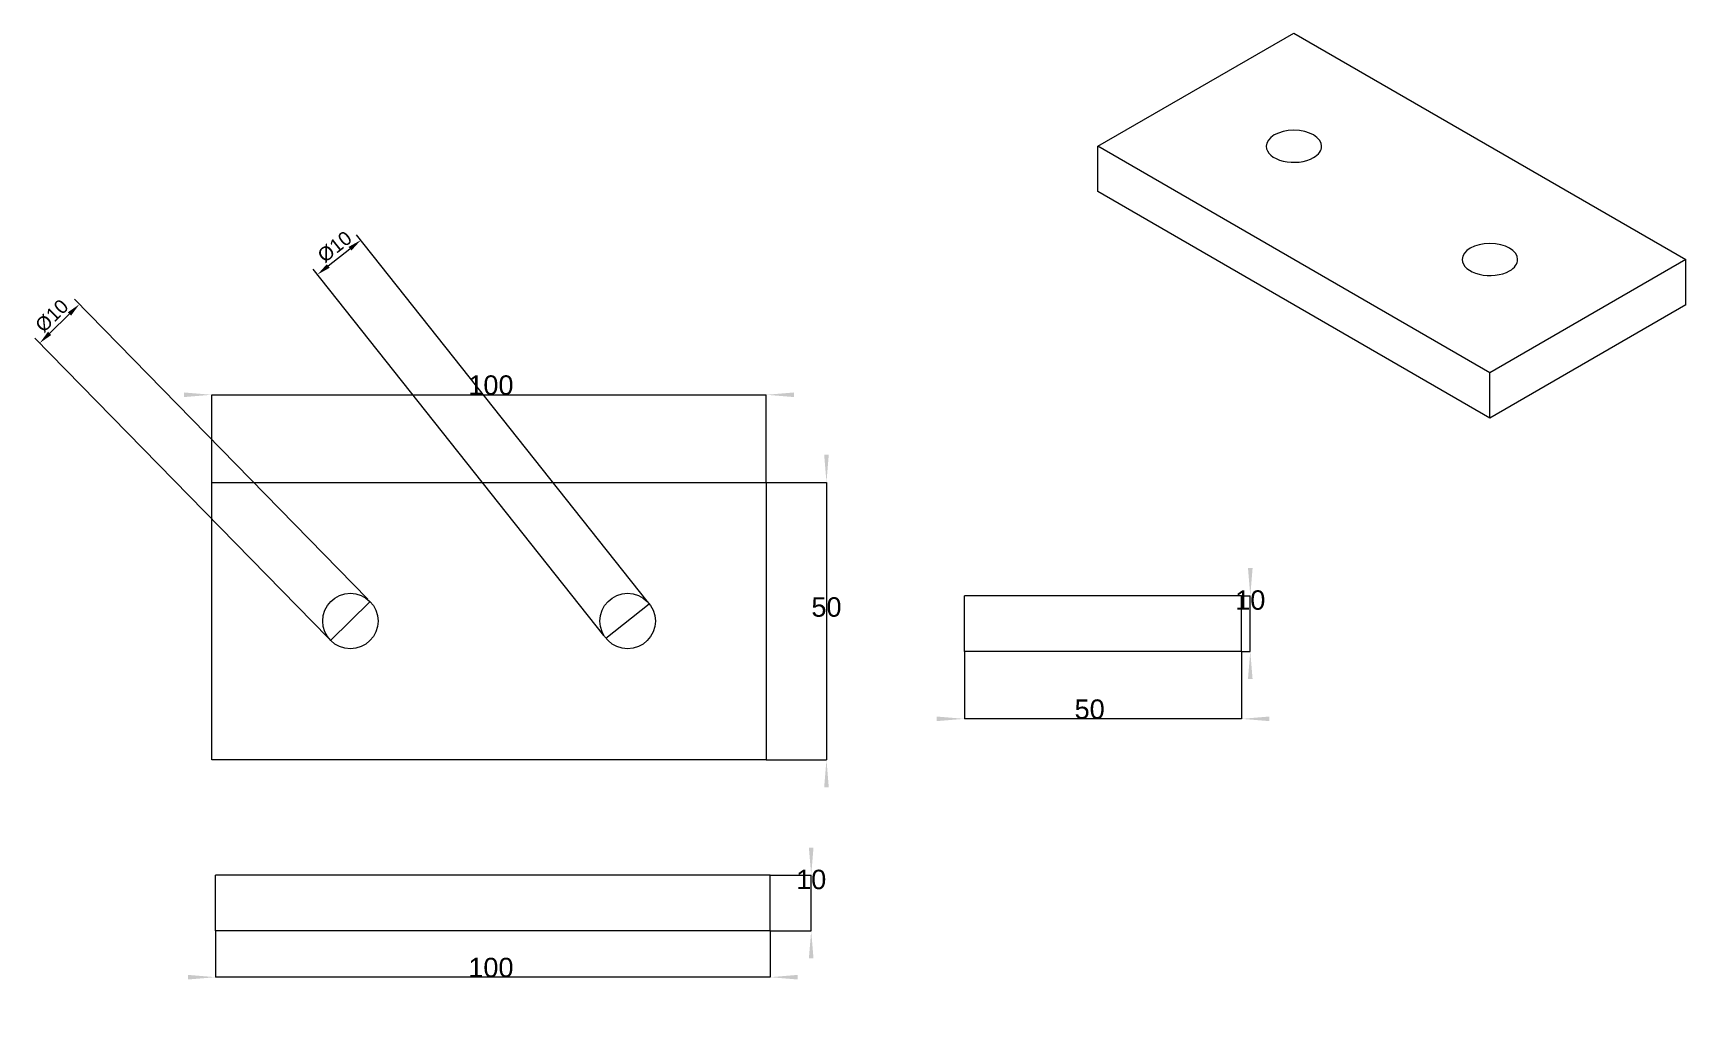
# Model space of a CAD drawing. Extents: x -16 to 283, y 21 to 196.
import ezdxf
from ezdxf.enums import TextEntityAlignment as Align

# ---------------------------------------------------------------- set-up
doc = ezdxf.new("R2010")
doc.units = 0
doc.header["$MEASUREMENT"] = 0
doc.layers.get('0').update_dxf_attribs({"linetype": 'CONTINUOUS'})
doc.layers.get('DEFPOINTS').update_dxf_attribs({"linetype": 'CONTINUOUS'})
for name, color, linetype in [('DIMENSION', 7, 'CONTINUOUS'), ('DIMENSION001', 7, 'CONTINUOUS'), ('DIMENSION002', 7, 'CONTINUOUS'), ('DIMENSION003', 7, 'CONTINUOUS'), ('DIMENSION004', 7, 'CONTINUOUS'), ('DIMENSION005', 7, 'CONTINUOUS'), ('VIEW', 7, 'CONTINUOUS'), ('VIEW001', 7, 'CONTINUOUS'), ('VIEW002', 7, 'CONTINUOUS'), ('VIEW003', 7, 'CONTINUOUS')]:
    doc.layers.add(name, color=color, linetype=linetype)
doc.styles.get("Standard").update_dxf_attribs({"font": 'arial.ttf'})
doc.dimstyles.get("Standard").update_dxf_attribs({"dimscale": 0, "dimtxt": 2.5, "dimasz": 2.5, "dimexe": 1.25, "dimexo": 0.625, "dimtad": 1, "dimtxsty": 'STANDARD', "dimcen": 2.5, "dimazin": 3, "dimtfac": 1, "dimtmove": 0, "dimatfit": 3})

# ---------------------------------------------------------------- blocks, each defined once
blk = doc.blocks.new('*D0')
at = {"color": 0}
for points in [[(11.7319, 131.146), (11.7319, 130.313), (16.7319, 130.729)], [(121.732, 131.146), (121.732, 130.313), (116.732, 130.729)]]:
    blk.add_solid(points, dxfattribs=at)
at = {"layer": 'DIMENSION'}
for p, q in [((16.7319, 114.944), (16.7319, 130.729)), ((16.7319, 130.729), (116.732, 130.729)), ((116.732, 114.944), (116.732, 130.729))]:
    blk.add_line(p, q, dxfattribs=at)
blk.add_text('100', height=3.5, dxfattribs=at).set_placement((67.0769, 130.729), align=Align.CENTER)
blk = doc.blocks.new('*D1')
at = {"color": 0}
for points in [[(128.014, 119.944), (127.18, 119.944), (127.597, 114.944)], [(128.014, 59.9437), (127.18, 59.9437), (127.597, 64.9437)]]:
    blk.add_solid(points, dxfattribs=at)
at = {"layer": 'DIMENSION001'}
for p, q in [((116.732, 114.944), (127.597, 114.944)), ((127.597, 114.944), (127.597, 64.9437)), ((116.732, 64.9437), (127.597, 64.9437))]:
    blk.add_line(p, q, dxfattribs=at)
blk.add_text('50', height=3.5, dxfattribs=at).set_placement((127.597, 90.7186), align=Align.CENTER)
blk = doc.blocks.new('*D2')
at = {"color": 0}
for points in [[(147.481, 71.892), (147.481, 72.7253), (152.481, 72.3087)], [(207.481, 71.892), (207.481, 72.7253), (202.481, 72.3087)]]:
    blk.add_solid(points, dxfattribs=at)
at = {"layer": 'DIMENSION002'}
for p, q in [((152.481, 84.4744), (152.481, 72.3087)), ((202.481, 84.4744), (202.481, 72.3087)), ((202.481, 72.3087), (152.481, 72.3087))]:
    blk.add_line(p, q, dxfattribs=at)
blk.add_text('50', height=3.5, dxfattribs=at).set_placement((175.066, 72.3087), align=Align.CENTER)
blk = doc.blocks.new('*D3')
at = {"color": 0}
for points in [[(204.453, 99.4744), (203.62, 99.4744), (204.036, 94.4744)], [(204.453, 79.4744), (203.62, 79.4744), (204.036, 84.4744)]]:
    blk.add_solid(points, dxfattribs=at)
at = {"layer": 'DIMENSION003'}
for p, q in [((202.481, 94.4744), (204.036, 94.4744)), ((204.036, 84.4744), (204.036, 94.4744)), ((202.481, 84.4744), (204.036, 84.4744))]:
    blk.add_line(p, q, dxfattribs=at)
blk.add_text('10', height=3.5, dxfattribs=at).set_placement((204.036, 91.9744), align=Align.CENTER)
blk = doc.blocks.new('*D4')
at = {"color": 0}
for points in [[(125.259, 49.1025), (124.426, 49.1025), (124.842, 44.1025)], [(125.259, 29.1025), (124.426, 29.1025), (124.842, 34.1025)]]:
    blk.add_solid(points, dxfattribs=at)
at = {"layer": 'DIMENSION004'}
for p, q in [((117.422, 44.1025), (124.842, 44.1025)), ((124.842, 34.1025), (124.842, 44.1025)), ((117.422, 34.1025), (124.842, 34.1025))]:
    blk.add_line(p, q, dxfattribs=at)
blk.add_text('10', height=3.5, dxfattribs=at).set_placement((124.842, 41.6025), align=Align.CENTER)
blk = doc.blocks.new('*D5')
at = {"color": 0}
for points in [[(12.4219, 25.3152), (12.4219, 26.1486), (17.4219, 25.7319)], [(122.422, 25.3152), (122.422, 26.1486), (117.422, 25.7319)]]:
    blk.add_solid(points, dxfattribs=at)
at = {"layer": 'DIMENSION005'}
for p, q in [((17.4219, 34.1025), (17.4219, 25.7319)), ((117.422, 34.1025), (117.422, 25.7319)), ((117.422, 25.7319), (17.4219, 25.7319))]:
    blk.add_line(p, q, dxfattribs=at)
blk.add_text('100', height=3.5, dxfattribs=at).set_placement((67.0769, 25.7319), align=Align.CENTER)
blk = doc.blocks.new('*D21')
at = {"layer": 'DEFPOINTS', "color": 0}
for p in [(-7.14627, 147.048205), (45.305747, 93.440501), (38.158053, 86.446899)]:
    blk.add_point(p, dxfattribs=at)
at = {"layer": 'DIMENSION', "color": 0}
for p, q in [((44.868647, 93.887232), (-8.02047, 147.941667)), ((-12.50704, 141.803004), (-8.933193, 145.299805)), ((37.720953, 86.89363), (-15.168164, 140.948065))]:
    blk.add_line(p, q, dxfattribs=at)
for points in [[(-8.641793, 145.001984), (-9.224593, 145.597625), (-7.14627, 147.048205)], [(-12.79844, 142.100824), (-12.21564, 141.505183), (-14.293964, 140.054603)]]:
    blk.add_solid(points, dxfattribs=at)
at = {"layer": 'DIMENSION', "color": 0, "linetype": 'BYBLOCK', "insert": (-12.097856, 144.9595), "char_height": 2.5, "attachment_point": 5, "rotation": 44.37569706}
blk.add_mtext('{\\Q0;%%C}10', dxfattribs=at)
blk = doc.blocks.new('*D23')
at = {"layer": 'DEFPOINTS', "color": 0}
for p in [(43.6134, 158.610967), (95.648228, 93.052136), (87.815572, 86.835264)]:
    blk.add_point(p, dxfattribs=at)
at = {"layer": 'DIMENSION', "color": 0}
for p, q in [((95.259673, 93.541677), (42.836291, 159.590049)), ((37.738909, 153.948313), (41.655236, 157.056749)), ((87.427018, 87.324805), (35.003636, 153.373177))]:
    blk.add_line(p, q, dxfattribs=at)
for points in [[(41.914273, 156.730389), (41.3962, 157.38311), (43.6134, 158.610967)], [(37.479872, 154.274674), (37.997945, 153.621952), (35.780745, 152.394095)]]:
    blk.add_solid(points, dxfattribs=at)
at = {"layer": 'DIMENSION', "color": 0, "linetype": 'BYBLOCK', "insert": (38.91876, 157.399886), "char_height": 2.5, "attachment_point": 5, "rotation": 38.43945117}
blk.add_mtext('{\\Q0;%%C}10', dxfattribs=at)

msp = doc.modelspace()

# ---------------------------------------------------------------- linework, layer by layer
at = {"linetype": 'BYBLOCK'}
for p, q in [((38.158053, 86.446899), (45.305747, 93.440501)), ((87.815572, 86.835264), (95.648228, 93.052136))]:
    msp.add_line(p, q, dxfattribs=at)
at = {"layer": 'VIEW'}
for p, q in [((176.545, 175.526), (211.9, 195.938)), ((211.9, 195.938), (282.611, 155.113)), ((176.545, 167.361), (176.545, 175.526)), ((247.256, 134.701), (176.545, 175.526)), ((247.256, 126.536), (176.545, 167.361)), ((282.611, 155.113), (247.256, 134.701)), ((282.611, 146.948), (282.611, 155.113)), ((282.611, 146.948), (247.256, 126.536)), ((247.256, 126.536), (247.256, 134.701))]:
    msp.add_line(p, q, dxfattribs=at)
for centre, start_param, end_param in [((211.9, 175.526), 0, 3.14159), ((211.9, 175.526), 3.14159, 5.49779), ((211.9, 175.526), 5.49779, 6.2831853072), ((247.256, 155.113), 3.14159, 5.49779), ((247.256, 155.113), 0, 3.14159), ((247.256, 155.113), 5.49779, 6.2831853072)]:
    msp.add_ellipse(centre, major_axis=(5, 0), ratio=0.57735, start_param=start_param, end_param=end_param, dxfattribs=at)
at = {"layer": 'VIEW001'}
for p, q in [((17.4219, 34.1025), (17.4219, 44.1025)), ((117.422, 44.1025), (17.4219, 44.1025)), ((117.422, 34.1025), (117.422, 44.1025)), ((117.422, 34.1025), (17.4219, 34.1025))]:
    msp.add_line(p, q, dxfattribs=at)
at = {"layer": 'VIEW002'}
for p, q in [((152.481, 84.4744), (152.481, 94.4744)), ((202.481, 94.4744), (152.481, 94.4744)), ((202.481, 84.4744), (202.481, 94.4744)), ((202.481, 84.4744), (152.481, 84.4744))]:
    msp.add_line(p, q, dxfattribs=at)
at = {"layer": 'VIEW003'}
for p, q in [((16.7319, 114.944), (116.732, 114.944)), ((16.7319, 64.9437), (16.7319, 114.944)), ((116.732, 114.944), (116.732, 64.9437)), ((116.732, 64.9437), (16.7319, 64.9437))]:
    msp.add_line(p, q, dxfattribs=at)
for centre in [(41.7319, 89.9437), (91.7319, 89.9437)]:
    msp.add_circle(centre, 5, dxfattribs=at)

# ---------------------------------------------------------------- dimensions: what is measured, and where the dimension line sits
at = {"layer": 'DIMENSION'}
dim = msp.add_linear_dim(base=(43.6134, 158.610967), p1=(87.815572, 86.835264), p2=(95.648228, 93.052136), angle=38.439451, text='{\\Q0;%%C}<>', dimstyle='STANDARD', override={"dimscale": 1, "dimlfac": 1, "dimtxsty": 'STANDARD', "dimsah": 1, "dimtolj": 0}, dxfattribs=at)
dim.commit()
dim.dimension.update_dxf_attribs({"geometry": '*D23', "text_midpoint": (40.143484, 155.856853), "dimtype": 160})
dim = msp.add_linear_dim(base=(-7.14627, 147.048205), p1=(38.158053, 86.446899), p2=(45.305747, 93.440501), angle=44.375697, text='{\\Q0;%%C}<>', dimstyle='STANDARD', override={"dimscale": 1, "dimlfac": 1, "dimtxsty": 'STANDARD', "dimsah": 1, "dimtolj": 0}, dxfattribs=at)
dim.commit()
dim.dimension.update_dxf_attribs({"geometry": '*D21', "text_midpoint": (-12.097856, 144.9595)})
dim = msp.add_linear_dim(base=(67.0769, 130.729), p1=(16.7319, 114.944), p2=(116.732, 114.944), text='100', dimstyle='STANDARD', dxfattribs=at)
dim.commit()
dim.dimension.update_dxf_attribs({"geometry": '*D0', "text_midpoint": (67.0769, 135.729)})
at = {"layer": 'DIMENSION001'}
dim = msp.add_linear_dim(base=(127.597, 90.7186), p1=(116.732, 114.944), p2=(116.732, 64.9437), angle=90, text='50', dimstyle='STANDARD', dxfattribs=at)
dim.commit()
dim.dimension.update_dxf_attribs({"geometry": '*D1', "text_midpoint": (122.597, 90.7186)})
at = {"layer": 'DIMENSION002'}
dim = msp.add_linear_dim(base=(175.066, 72.3087), p1=(202.481, 84.4744), p2=(152.481, 84.4744), text='50', dimstyle='STANDARD', dxfattribs=at)
dim.commit()
dim.dimension.update_dxf_attribs({"geometry": '*D2', "text_midpoint": (175.066, 67.3087)})
at = {"layer": 'DIMENSION003'}
dim = msp.add_linear_dim(base=(204.036, 91.9744), p1=(202.481, 84.4744), p2=(202.481, 94.4744), angle=90, text='10', dimstyle='STANDARD', dxfattribs=at)
dim.commit()
dim.dimension.update_dxf_attribs({"geometry": '*D3', "text_midpoint": (209.036, 91.9744)})
at = {"layer": 'DIMENSION004'}
dim = msp.add_linear_dim(base=(124.842, 41.6025), p1=(117.422, 34.1025), p2=(117.422, 44.1025), angle=90, text='10', dimstyle='STANDARD', dxfattribs=at)
dim.commit()
dim.dimension.update_dxf_attribs({"geometry": '*D4', "text_midpoint": (129.842, 41.6025)})
at = {"layer": 'DIMENSION005'}
dim = msp.add_linear_dim(base=(67.0769, 25.7319), p1=(117.422, 34.1025), p2=(17.4219, 34.1025), text='100', dimstyle='STANDARD', dxfattribs=at)
dim.commit()
dim.dimension.update_dxf_attribs({"geometry": '*D5', "text_midpoint": (67.0769, 20.7319)})

doc.saveas('drawing.dxf')
